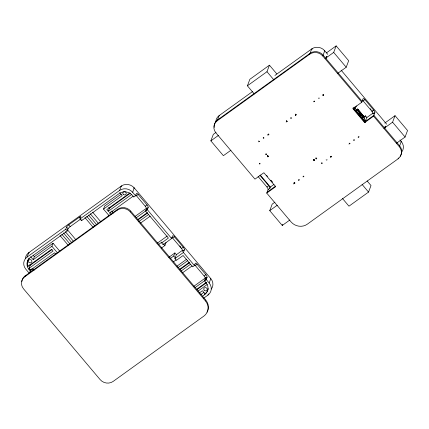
<?xml version="1.0" encoding="UTF-8"?>
<svg xmlns="http://www.w3.org/2000/svg" width="429" height="429" viewBox="0 0 429 429"><rect width="100%" height="100%" fill="white"/><g stroke="black" fill="none" stroke-linecap="round" stroke-linejoin="round"><path stroke-width="0.64" d="M360.247 116.179L360.403 113.969L357.502 110.312L357.818 109.293L363.819 116.372L363.417 117.31L362.14 118.168L360.247 116.179L362.5 118.506L364.06 116.844L357.689 108.934L355.539 110.478M362.5 118.506L363.819 116.372L362.795 117.176M286.475 120.576L286.325 121.734L286.674 120.806M295.522 114.066L295.366 115.224L295.715 114.296M294.214 182.314L294.058 183.473L294.407 182.545M358.033 113.551L356.091 111.149L356.22 110.478L356.295 111.224L358.033 113.551L360.398 113.958L363.417 117.31M314.06 160.505L313.583 160.071L313.749 159.352M316.318 158.875L315.841 158.446L316.012 157.722M268.549 156.349L267.889 156.864L267.433 156.365L267.76 155.346M356.091 111.149L357.277 110.173L357.689 108.934L355.368 111.1M30.475 269.868L31.365 269.224L30.545 271.401L28.764 272.683L25.82 269.192A9.331 8.559 20.7 0 1 27.054 257.089L28.7 252.735L121.268 186.084A9.331 8.559 20.7 0 1 134.272 187.934L210.816 278.652A9.331 8.559 20.7 0 1 211.315 289.076M55.834 254.322L54.537 252.788L30.507 270.093L29.049 268.339L53.067 251.045L51.593 249.303L27.917 266.35L28.132 265.776M205.781 300.064L205.448 300.933A11.663 10.698 20.7 0 1 203.909 316.066L113.122 381.435A9.331 8.559 20.7 0 1 100.113 379.585L23.568 288.867A9.331 8.559 20.7 0 1 24.802 276.764L25.129 275.895L117.696 209.239A9.331 8.559 20.7 0 1 130.706 211.089L205.781 300.064A11.663 10.698 20.7 0 1 206.998 312.226M29.049 268.339L30.196 265.294L52.081 249.539M30.545 271.401L29.07 269.653L29.403 268.785M30.636 256.681L33.21 259.733L34.363 256.687L53.051 243.227L59.883 251.324M33.21 259.733L51.904 246.273L53.051 243.227M27.054 257.089L65.771 229.209L66.592 227.032A2.333 0.483 -40.2 0 1 68.704 224.882L79.381 217.192A2.333 0.483 -40.2 0 1 80.834 216.779L80.014 218.956L81.483 220.699L119.31 193.463A9.331 8.559 20.7 0 1 132.32 195.313L133.794 197.056L135.575 195.774L136.395 193.597A2.333 0.794 54.2 0 1 138.197 194.471L147.029 204.939A2.333 0.794 54.2 0 1 148.171 207.556L147.351 209.733L136.122 217.884M29.07 269.653A9.331 8.559 20.7 0 1 30.303 257.55L67.246 230.952L68.066 228.775A2.333 0.483 -40.2 0 1 70.174 226.625L80.32 219.321M81.483 220.699L81.896 219.61M109.073 215.68L103.528 209.1L104.676 206.054L121.23 194.133M129.917 192.905L106.778 209.567L108.247 211.309L109.4 208.263L130.218 193.275M111.014 214.586L109.722 213.052L110.183 211.835M80.014 218.956L119.621 190.433L121.268 186.084A1.169 0.397 54.2 0 1 121.809 186.17M24.802 276.764L117.369 210.113L117.696 209.239M135.575 195.774L132.631 192.283L134.282 187.838L133.628 188.084M205.448 300.933L130.378 211.964L130.706 211.089M148.171 207.556L146.391 208.837L145.57 211.014L168.388 238.052L161.642 242.911L163.117 244.653L171.638 238.519L172.624 235.907A2.333 0.794 54.2 0 1 174.426 236.781L183.258 247.249A2.333 0.794 54.2 0 1 184.4 249.86L183.414 252.472L174.893 258.612L176.362 260.355L183.108 255.496L192.675 266.838L194.455 265.556L195.275 263.379A2.333 0.794 54.2 0 1 197.077 264.253L205.909 274.721A2.333 0.794 54.2 0 1 207.051 277.338L206.231 279.515L204.451 280.797L205.92 282.539A9.331 8.559 20.7 0 1 204.687 294.643L202.526 296.203M146.268 210.58L147.185 208.14M161.642 242.911L161.969 242.036L158.414 244.6M163.117 244.653L163.444 243.785L164.913 245.527L161.358 248.085M164.913 245.527L166.066 242.482M398.418 157.958L398.085 158.827L307.298 224.195A11.663 10.698 20.7 0 1 291.039 221.884L266.752 193.098L275.654 186.69L263.878 172.731L254.976 179.145L215.969 132.91A9.331 8.559 20.7 0 1 217.197 120.806L219.171 115.583L252.735 91.42M230.941 150.241L223.375 155.689L210.859 140.862L213.326 134.336L216.028 132.389M170.19 258.553L173.745 255.995L174.898 252.949L176.373 254.692L174.893 258.612M171.788 237.248A2.333 0.794 54.2 0 1 172.646 238.063L181.478 248.53A2.333 0.794 54.2 0 1 182.62 251.142L182.947 250.273M254.3 93.989L247.399 85.811L249.866 79.285L269.444 65.181L276.78 73.874M247.399 85.811L266.977 71.707L269.444 65.181M204.451 280.797L205.271 278.619L207.051 277.338M206.065 277.922L205.148 280.362L195.002 287.666M263.25 138.347L263.604 137.419M204.687 294.643L205.234 293.205M203.598 298.235L207.942 295.109A9.331 8.559 20.7 0 0 209.175 283.001L210.832 278.582L210.408 278.652M207.942 295.109L208.408 293.865M217.197 120.806L309.765 54.156L311.738 48.933A9.331 8.559 20.7 0 1 324.748 50.783L327.761 54.349M290.846 118.479L291.194 117.551M266.752 193.098L268.066 189.618L269.846 188.336L270.34 187.028L273.97 184.416M361.786 102.236L363.1 98.756A2.333 0.794 54.2 0 1 364.902 99.63L373.734 110.097A2.333 0.794 54.2 0 1 374.876 112.709L373.562 116.189L364.661 122.603L352.885 108.644L361.786 102.236L322.774 56.006L324.758 50.686L324.26 50.831M326.051 58.623L326.871 56.446A2.333 0.794 54.2 0 1 326.957 56.317M289.822 220.023L282.255 225.472L269.739 210.644L272.206 204.118L274.909 202.172M313.915 101.866L314.264 100.938M325.043 58.644L333.692 52.418L336.159 45.892L348.67 60.72L346.203 67.246L337.559 73.472M322.957 95.356L323.31 94.428M282.255 225.472L282.7 224.287M303.105 176.963L303.453 176.035M321.653 163.605L322.002 162.677M330.695 157.094L331.043 156.167M354.375 109.105L355.389 108.376L356.311 105.942M353.764 140.481L354.113 139.554M363.207 119.573L364.221 118.844L365.374 115.798L366.843 117.541L365.363 121.461M364.661 122.603L364.988 121.729L373.89 115.321L399.651 145.849A9.331 8.559 20.7 0 1 400.15 156.274M362.264 100.096A2.333 0.794 54.2 0 1 363.122 100.912L371.954 111.379A2.333 0.794 54.2 0 1 373.096 113.991L373.423 113.122M385.135 127.863L385.751 126.228A2.333 0.794 54.2 0 1 385.837 126.099M383.923 128.427L392.573 122.201L395.039 115.674L407.55 130.502L405.083 137.028L396.439 143.254M342.492 198.514L348.965 206.183L368.549 192.085L371.015 185.559L367.133 180.952M398.085 158.827A9.331 8.559 20.7 0 0 399.319 146.723L401.308 141.431L400.884 141.5M266.018 154.649L266.452 154.284L266.109 153.77L265.562 154.15L266.018 154.649L266.264 154.038M267.889 156.864L268.13 156.253M268.195 134.727L268.736 133.859M259.368 163.996L259.861 163.213M362.349 118.383L364.06 116.844L362.993 117.562M313.583 160.071L314.146 159.626M315.841 158.446L316.35 158.054L316.79 158.58L316.27 158.902M356.295 111.224L357.502 110.312M364.06 116.844L362.14 118.168M362.451 116.49L363.492 115.739M355.732 110.795L357.818 109.293M274.93 75.44L311.738 48.933A1.169 0.397 54.2 0 1 312.43 49.147M103.528 209.1L122.217 195.645L119.643 192.589M326.431 52.896L336.159 45.892M108.247 211.309L131.735 194.401M325.981 57.089L326.871 56.446M109.722 213.052L133.221 196.133M210.859 140.862L218.425 135.414M135.559 194.943A2.333 0.794 54.2 0 1 136.417 195.753L138.197 194.471M146.391 208.837A2.333 0.794 54.2 0 0 145.249 206.22L147.029 204.939M135.135 216.377L146.348 208.301M137.591 219.632L147.206 212.709M138.079 219.868L147.689 212.945M138.529 221.761L148.675 214.452M140.465 223.171L150.145 216.2M258.633 141.854L259.534 141.2M267.83 135.232L268.999 134.384M286.154 122.034L287.382 121.155M295.404 115.374L296.477 114.602M322.86 95.608L323.766 94.954M157.105 243.329L167.208 236.052M172.646 238.063L174.426 236.781M363.122 100.912L364.902 99.63M168.801 257.336L174.898 252.949M363.342 117.262L365.374 115.798M181.478 248.53L183.258 247.249M268.066 189.618A2.333 0.794 54.2 0 0 266.924 187.001L268.704 185.719L259.872 175.252M371.954 111.379L373.734 110.097M176.373 254.692L182.593 250.209M366.843 117.541L373.069 113.058M182.62 251.142L184.4 249.86M373.096 113.991L374.876 112.709M267.079 192.23L275.606 186.089M173.434 261.829L176.147 259.877M177 266.157L186.679 259.186M293.645 183.944L294.862 183.07M298.343 180.566L299.383 179.815M330.593 157.341L331.499 156.692M348.975 144.106L350.048 143.334M358.086 137.548L359.094 136.824M178.003 267.653L187.682 260.687M179.542 269.348L189.157 262.43M180.03 269.584L189.645 262.666M384.77 123.069L395.039 115.674M181.017 271.096L190.626 264.173M384.416 127.193L385.751 126.228M182.486 272.839L192.101 265.916M269.739 210.644L277.306 205.196M194.584 264.832A2.333 0.794 54.2 0 1 195.297 265.535L197.077 264.253M205.271 278.619A2.333 0.794 54.2 0 0 204.129 276.003L205.909 274.721M193.479 286.545L205.764 277.697M196.466 289.419L206.07 282.502M196.836 289.736L206.805 282.561M198.048 291.082L207.196 284.491M199.238 293.028L202.44 290.723L205.019 293.774A9.331 8.559 20.7 0 0 208.263 288.599M200.729 294.643L203.995 292.294M267.433 156.365L267.98 155.984L268.323 156.499M314.007 160.526L314.527 160.21L314.098 159.545M362.14 118.109L362.628 118.168M270.694 180.201L272.415 182.116M270.989 180.598L272.179 181.971M363.545 117.626L357.277 110.173M333.692 52.418L346.203 67.246M392.573 122.201L405.083 137.028M341.093 70.147L386.674 124.174M400.005 139.972L401.292 141.5A9.331 8.559 20.7 0 1 401.791 151.925M370.222 108.698L371.064 109.695M371.905 110.693L372.747 111.69M362.114 101.367L323.107 55.132A9.331 8.559 20.7 0 0 310.097 53.282L217.53 119.938A9.331 8.559 20.7 0 0 214.237 127.386M373.562 116.189L399.319 146.723M357.92 110.382L362.977 116.372M357.813 110.65L362.87 116.64M354.284 107.068L355.389 108.376M364.221 118.844L365.696 120.587M353.641 107.926L365.69 122.201M353.212 107.776L364.988 121.729M352.944 108.108L364.993 122.388M266.977 71.707L273.884 79.891M362.076 184.411L368.549 192.085M260.247 175.07L270.34 187.028M258.092 176.534L266.924 187.001M179.751 245.849L181.011 247.345M136.417 195.753L145.249 206.22M195.297 265.535L204.129 276.003M147.351 209.733L171.638 238.519M183.414 252.472L194.455 265.556M206.231 279.515L209.175 283.001M173.745 255.995L175.22 257.738M108.666 207.389L109.4 208.263M111.738 211.03L113.46 213.079M92.702 212.216L100.397 221.332M90.267 213.739L98.391 223.364M88.487 215.02L96.697 224.748M86.706 216.302L94.916 226.029M84.931 217.583L93.136 227.311M79.381 217.192L80.486 218.5M68.704 224.882L70.174 226.625M66.592 227.032L68.066 228.775M67.364 229.665L75.568 239.393M65.771 229.209L67.246 230.952M65.347 231.687L73.557 241.414M63.567 232.968L71.777 242.696M61.787 234.25L69.997 243.978M60.006 235.532L68.125 245.152M51.904 246.273L57.454 252.853M33.076 255.158L34.363 256.687M32.953 268.581L34.245 270.114M266.682 175.477L267.46 176.416M215.819 122.147A9.331 8.559 20.7 0 1 219.171 115.583A1.169 0.397 54.2 0 1 219.718 115.669M268.704 185.719A2.333 0.794 54.2 0 1 269.846 188.336M267.734 156.387A0.697 0.643 20.7 0 1 267.481 156.102M267.996 155.689A0.697 0.643 20.7 0 1 267.814 155.523M314.677 101.496A0.595 0.547 20.7 0 1 313.814 101.228M319.396 98.037A0.595 0.547 20.7 0 1 318.361 98.021M323.659 95.013A0.595 0.547 20.7 0 1 322.817 94.611M260.215 163.739A0.643 0.59 20.7 0 1 259.32 163.61M322.41 163.234A0.595 0.547 20.7 0 1 321.525 162.913M327.123 159.786A0.595 0.547 20.7 0 1 326.131 159.808M331.402 156.746A0.595 0.547 20.7 0 1 330.55 156.349M349.844 143.425A0.595 0.547 20.7 0 1 349.142 143.098M354.569 140.079A0.595 0.547 20.7 0 1 353.727 139.94M358.875 136.915A0.595 0.547 20.7 0 1 358.215 136.637M287.21 121.262A0.595 0.547 20.7 0 1 286.282 121.198M291.5 118.152A0.595 0.547 20.7 0 1 290.717 117.787M296.214 114.79A0.595 0.547 20.7 0 1 295.383 114.747M259.32 141.297A0.595 0.547 20.7 0 1 258.607 140.91M264.055 137.945A0.595 0.547 20.7 0 1 263.181 137.757M268.769 134.433A0.595 0.547 20.7 0 1 267.701 134.502M294.948 182.995A0.595 0.547 20.7 0 1 294.037 182.952M299.238 179.89A0.595 0.547 20.7 0 1 298.455 179.526M303.952 176.523A0.595 0.547 20.7 0 1 303.078 176.442M314.688 160.022A0.697 0.643 20.7 0 1 313.561 159.357M309.765 54.156A9.331 8.559 20.7 0 1 322.774 56.006M27.917 266.35A9.331 8.559 20.7 0 1 29.145 258.054M119.621 190.433A9.331 8.559 20.7 0 1 132.631 192.283M31.515 269.053A2.333 0.794 54.2 0 1 33.167 270.098M30.674 270.678A2.333 0.794 54.2 0 1 31.387 271.38M30.196 265.294A9.331 8.559 20.7 0 1 29.799 264.714M25.386 258.408A9.331 8.559 20.7 0 1 28.7 252.735A1.169 0.397 54.2 0 1 29.317 252.885M21.82 281.563A9.331 8.559 20.7 0 1 25.129 275.895M117.369 210.113A9.331 8.559 20.7 0 1 130.378 211.964M204.097 290.133A1.748 1.603 20.7 0 0 207.073 289.956A1.748 1.603 20.7 0 0 205.271 287.612A1.748 1.603 20.7 0 0 204.097 290.133M123.134 194.187A1.748 1.603 20.7 0 0 126.115 194.005A1.748 1.603 20.7 0 0 124.308 191.666A1.748 1.603 20.7 0 0 123.134 194.187M28.786 262.119A1.748 1.603 20.7 0 0 31.767 261.942A1.748 1.603 20.7 0 0 29.966 259.599A1.748 1.603 20.7 0 0 28.786 262.119"/></g></svg>
